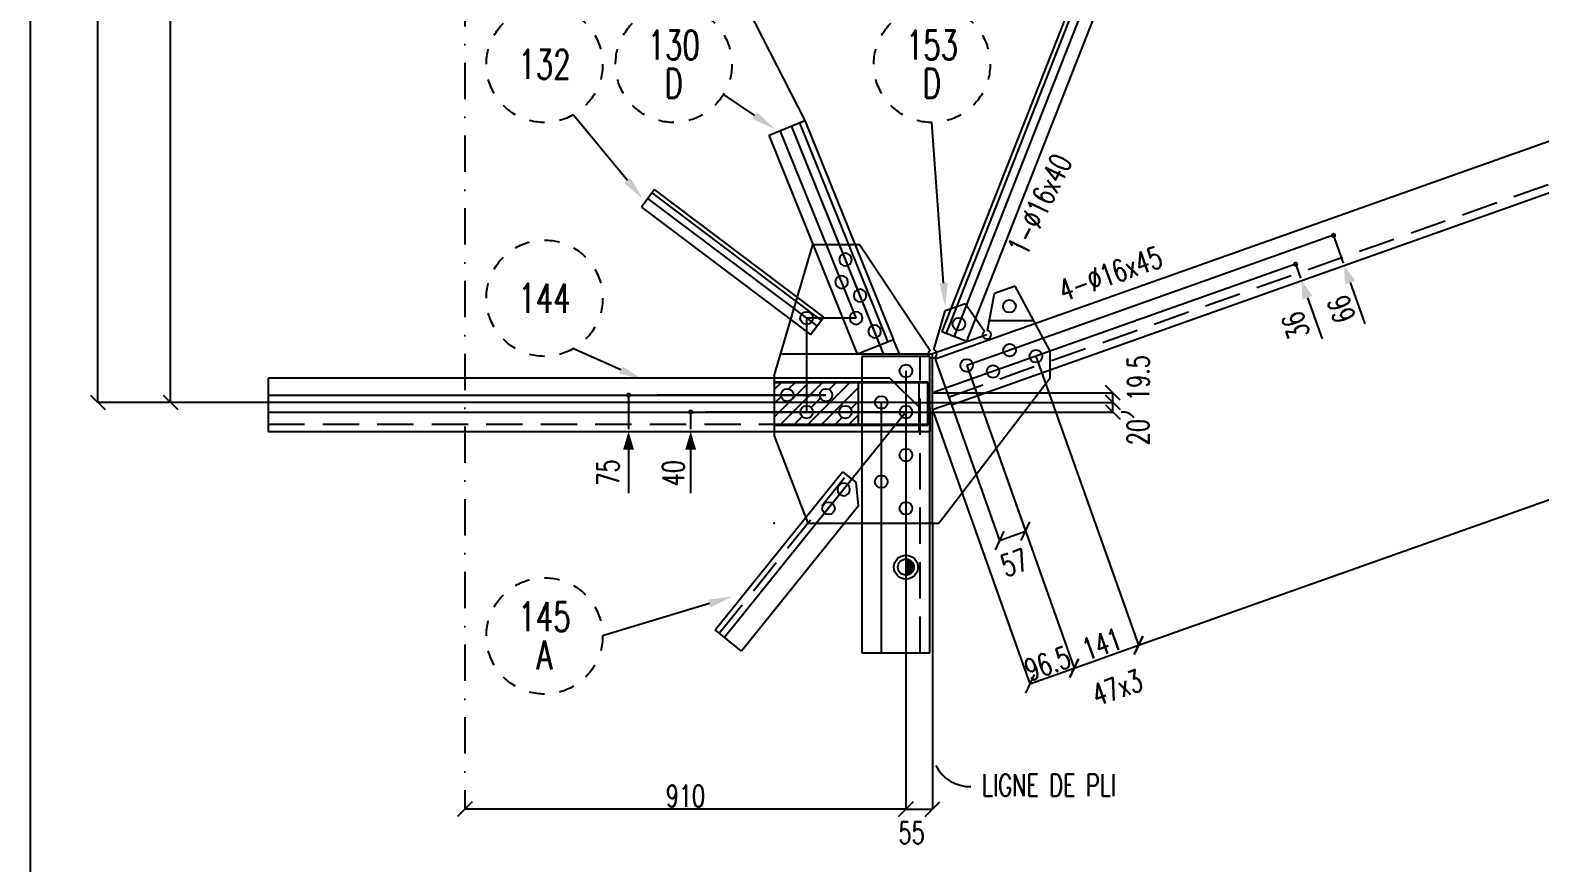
# Model space of a CAD drawing. Header units: feet. Extents: x 261 to 12426, y 75 to 8685.
# Drawn here: x 261 to 3376, y 1606 to 3324 of the extents above; entities that cross this region are included whole.
import ezdxf
from ezdxf.enums import TextEntityAlignment as Align

# ---------------------------------------------------------------- set-up
doc = ezdxf.new("R2010")
doc.units = ezdxf.units.FT
doc.header["$LTSCALE"] = 150
doc.header["$MEASUREMENT"] = 0
doc.linetypes.add('DASHDOT', pattern=[1, 0.5, -0.25, 0, -0.25])
doc.linetypes.add('DASHED', pattern=[0.75, 0.5, -0.25])
doc.layers.get('0').update_dxf_attribs({"linetype": 'CONTINUOUS'})
for name, color, linetype in [('ASSI', 6, 'CONTINUOUS'), ('FORI', 2, 'CONTINUOUS'), ('LINEA_ANG', 2, 'CONTINUOUS'), ('LINEE_PIASTRA', 2, 'CONTINUOUS'), ('LINEE_PIASTRE', 2, 'CONTINUOUS'), ('LS', 7, 'CONTINUOUS'), ('MZ', 6, 'DASHDOT'), ('PIASTRE', 5, 'CONTINUOUS'), ('QT_MAL', 7, 'CONTINUOUS'), ('QT_MPR', 7, 'CONTINUOUS'), ('TRAT-Y', 7, 'DASHED')]:
    doc.layers.add(name, color=color, linetype=linetype)
doc.styles.add('QUOTE', font='ROMANS8.SHX', dxfattribs={"width": 0.7})
doc.styles.add('RQL', font='ROMANS8.SHX', dxfattribs={"width": 0.7})
doc.styles.add('RS', font='ROMANS8.shx', dxfattribs={"width": 0.7})
doc.styles.get("Standard").update_dxf_attribs({"font": 'ROMANS8.SHX', "width": 0.7})
doc.dimstyles.new('FRECCE1', dxfattribs={"dimtxt": 45, "dimasz": 5, "dimexe": 0, "dimexo": 0, "dimgap": 1, "dimtad": 1, "dimzin": 0, "dimdsep": 46, "dimtxsty": 'RS', "dimblk1": 'QUOTP', "dimblk2": 'QUOTF', "dimsah": 1, "dimcen": 0, "dimclrd": 2, "dimclre": 2, "dimclrt": 7, "dimadec": 0, "dimazin": 0, "dimtfac": 1, "dimtix": 1, "dimtmove": 2, "dimatfit": 3, "dimldrblk": 'QUOTP', "dimfxl": 1, "dimtolj": 1, "dimtzin": 0, "dimarcsym": 0})
doc.dimstyles.new('TRATTO', dxfattribs={"dimscale": 0, "dimtxt": 45, "dimasz": 30, "dimexe": 0, "dimexo": 0.06, "dimgap": 5, "dimtad": 1, "dimzin": 0, "dimdsep": 46, "dimtxsty": 'RS', "dimblk1": 'OBLIQUE', "dimblk2": 'OBLIQUE', "dimsah": 1, "dimcen": 0.09, "dimclrd": 2, "dimclre": 2, "dimclrt": 7, "dimadec": 0, "dimazin": 0, "dimtfac": 1, "dimtix": 1, "dimtmove": 2, "dimatfit": 3, "dimfxl": 1, "dimtolj": 1, "dimtzin": 0, "dimarcsym": 0})

# ---------------------------------------------------------------- blocks, each defined once
blk = doc.blocks.new('ASSE98')
blk.add_line((0, 0), (1, 0))
at = {"color": 7, "style": 'QUOTE', "width": 0.5, "flags": 1}
for tag, p in [('TI', (1.38308, 6.82731)), ('DI_S', (1.38308, 6.42178)), ('D_S', (1.38308, 6.02092)), ('E_S', (1.38308, 5.68065)), ('NFORI', (1.36454, 5.29792)), ('ALAR', (1.36349, 4.93246)), ('FAM', (1.3775, 4.54645)), ('ALA', (1.38308, 4.19257)), ('DISP2', (1.38308, 3.84971)), ('DISP1', (1.38308, 3.50686)), ('PINZAF', (1.38308, 3.164)), ('PINZAI', (1.38308, 2.82114)), ('TRP', (1.38308, 2.47829)), ('NP', (1.38308, 2.13543)), ('SV', (1.38308, 1.79257)), ('PESO', (1.38308, 1.44971)), ('QUA', (1.38308, 1.10686)), ('LUN', (1.38308, 0.764)), ('PROF', (1.38308, 0.42114)), ('POS', (1.38308, 0.07829))]:
    blk.add_attdef(tag, p, '', height=0.2, dxfattribs=at)
at = {"color": 7, "flags": 1}
for tag, p in [('LAV1', (3.07431, 6.82847)), ('LAV2', (3.07431, 6.49513)), ('LAV3', (3.07431, 6.1618)), ('LAV4', (3.07431, 5.82847)), ('LAV5', (3.07431, 5.49513)), ('LAV6', (3.07431, 5.1618)), ('LAV7', (3.07431, 4.82847)), ('LAV8', (3.07431, 4.49513)), ('LAV9', (3.07431, 4.1618)), ('LAV10', (3.07431, 3.82847))]:
    blk.add_attdef(tag, p, '', height=0.2, dxfattribs=at)
blk = doc.blocks.new('16')
blk.add_circle((0, 0), 1)
blk = doc.blocks.new('_OBLIQUE')
at = {"color": 0, "linetype": 'ByBlock'}
blk.add_line((-0.5, -0.5), (0.5, 0.5), dxfattribs=at)
blk = doc.blocks.new('*D21')
at = {"layer": 'LS', "color": 2, "lineweight": -2, "transparency": 16777216}
for p, q in [((1157.9, 4536.1), (550.4, 4536.1)), ((550.4, 2556.1), (550.4, 4536.1)), ((2067.9, 2556.1), (550.4, 2556.1))]:
    blk.add_line(p, q, dxfattribs=at)
at = {"layer": 'LS', "color": 2, "lineweight": -2, "transparency": 16777216, "xscale": 30, "yscale": 30, "zscale": 30}
for p, rotation in [((550.4, 4536.1), 90), ((550.4, 2556.1), 270)]:
    blk.add_blockref('_OBLIQUE', p, dxfattribs=dict(at, rotation=rotation))
at = {"layer": 'LS', "color": 7, "transparency": 16777216, "insert": (522.9, 3546.1), "char_height": 45, "attachment_point": 5, "rotation": 90, "style": 'RS'}
blk.add_mtext('\\A1;1980', dxfattribs=at)
blk = doc.blocks.new('*D22')
at = {"layer": 'LS', "color": 2, "lineweight": -2, "transparency": 16777216}
for p, q in [((2067.9, 2440.1), (2067.9, 1716.4)), ((1157.9, 1716.5), (1157.9, 1716.4)), ((2067.9, 1716.4), (1157.9, 1716.4))]:
    blk.add_line(p, q, dxfattribs=at)
at = {"layer": 'LS', "color": 2, "lineweight": -2, "transparency": 16777216, "xscale": 30, "yscale": 30, "zscale": 30, "rotation": 180}
blk.add_blockref('_OBLIQUE', (1157.9, 1716.4), dxfattribs=at)
at = {"layer": 'LS', "color": 2, "lineweight": -2, "transparency": 16777216, "xscale": 30, "yscale": 30, "zscale": 30}
blk.add_blockref('_OBLIQUE', (2067.9, 1716.4), dxfattribs=at)
at = {"layer": 'LS', "color": 7, "transparency": 16777216, "insert": (1612.9, 1743.9), "char_height": 45, "attachment_point": 5, "style": 'RS'}
blk.add_mtext('\\A1;910', dxfattribs=at)
blk = doc.blocks.new('*D23')
at = {"layer": 'LS', "color": 2, "lineweight": -2, "transparency": 16777216}
for p, q in [((550.4, 6136.1), (400.4, 6136.1)), ((400.4, 2556.1), (400.4, 6136.1)), ((2067.9, 2556.1), (400.4, 2556.1))]:
    blk.add_line(p, q, dxfattribs=at)
at = {"layer": 'LS', "color": 2, "lineweight": -2, "transparency": 16777216, "xscale": 30, "yscale": 30, "zscale": 30}
for p, rotation in [((400.4, 6136.1), 90), ((400.4, 2556.1), 270)]:
    blk.add_blockref('_OBLIQUE', p, dxfattribs=dict(at, rotation=rotation))
at = {"layer": 'LS', "color": 7, "transparency": 16777216, "insert": (372.9, 4346.1), "char_height": 45, "attachment_point": 5, "rotation": 90, "style": 'RS'}
blk.add_mtext('\\A1;3580', dxfattribs=at)
blk = doc.blocks.new('*D24')
at = {"layer": 'LS', "color": 2, "lineweight": -2, "transparency": 16777216}
for p, q in [((2122.9, 2307), (2122.9, 1716.4)), ((2067.9, 1716.5), (2067.9, 1716.4)), ((2067.9, 1716.4), (2122.9, 1716.4))]:
    blk.add_line(p, q, dxfattribs=at)
at = {"layer": 'LS', "color": 2, "lineweight": -2, "transparency": 16777216, "xscale": 30, "yscale": 30, "zscale": 30, "rotation": 180}
blk.add_blockref('_OBLIQUE', (2067.9, 1716.4), dxfattribs=at)
at = {"layer": 'LS', "color": 2, "lineweight": -2, "transparency": 16777216, "xscale": 30, "yscale": 30, "zscale": 30}
blk.add_blockref('_OBLIQUE', (2122.9, 1716.4), dxfattribs=at)
at = {"layer": 'LS', "color": 7, "transparency": 16777216, "insert": (2079.5, 1667.8), "char_height": 45, "attachment_point": 5, "style": 'RS'}
blk.add_mtext('\\A1;55', dxfattribs=at)
blk = doc.blocks.new('QUOTP')
at = {"layer": 'ASSI', "color": 2, "const_width": 1.07}
blk.add_lwpolyline([(-0.53, 0, 1), (0.53, 0, 1)], format="xyb", close=True, dxfattribs=at)
blk = doc.blocks.new('QUOTF')
at = {"layer": 'LS', "color": 2}
blk.add_line((7.5, 0), (25.5, 0), dxfattribs=at)
blk.add_solid([(7.5, 2.25), (0, 0), (7.5, -2.25)], dxfattribs=at)
blk = doc.blocks.new('*D25')
at = {"layer": 'QT_MAL', "color": 2, "lineweight": -2, "transparency": 16777216}
for p, q in [((2872, 2841.3), (2872, 2841.3)), ((2873.7, 2836.6), (2882.4, 2812.1))]:
    blk.add_line(p, q, dxfattribs=at)
at = {"layer": 'QT_MAL', "color": 2, "lineweight": -2, "transparency": 16777216, "xscale": 5, "yscale": 5, "zscale": 5}
for name, p, rotation in [('QUOTP', (2872, 2841.3), 109.5351008796119), ('QUOTF', (2884, 2807.4), 289.5351008796119)]:
    blk.add_blockref(name, p, dxfattribs=dict(at, rotation=rotation))
at = {"layer": 'QT_MAL', "color": 7, "transparency": 16777216, "insert": (2872, 2714.7), "char_height": 45, "attachment_point": 5, "rotation": 109.5351, "style": 'RS'}
blk.add_mtext('\\A1;36', dxfattribs=at)
blk = doc.blocks.new('*D26')
at = {"layer": 'QT_MAL', "color": 2, "lineweight": -2, "transparency": 16777216}
for p, q in [((2950, 2900.8), (2950, 2900.8)), ((2951.6, 2896.1), (2970.4, 2843.4))]:
    blk.add_line(p, q, dxfattribs=at)
at = {"layer": 'QT_MAL', "color": 2, "lineweight": -2, "transparency": 16777216, "xscale": 5, "yscale": 5, "zscale": 5}
for name, p, rotation in [('QUOTP', (2950, 2900.8), 109.5351008796119), ('QUOTF', (2972, 2838.6), 289.5351008796119)]:
    blk.add_blockref(name, p, dxfattribs=dict(at, rotation=rotation))
at = {"layer": 'QT_MAL', "color": 7, "transparency": 16777216, "insert": (2966.3, 2748.2), "char_height": 45, "attachment_point": 5, "rotation": 109.5351, "style": 'RS'}
blk.add_mtext('\\A1;66', dxfattribs=at)
blk = doc.blocks.new('*D30')
at = {"layer": 'LS', "color": 2, "lineweight": -2, "transparency": 16777216}
for p, q in [((2068, 2556.1), (2494.7, 2556.1)), ((2123, 2575.6), (2494.7, 2575.6)), ((2494.7, 2556.1), (2494.7, 2575.6))]:
    blk.add_line(p, q, dxfattribs=at)
at = {"layer": 'LS', "color": 2, "lineweight": -2, "transparency": 16777216, "xscale": 30, "yscale": 30, "zscale": 30}
for p, rotation in [((2494.7, 2575.6), 90), ((2494.7, 2556.1), 270)]:
    blk.add_blockref('_OBLIQUE', p, dxfattribs=dict(at, rotation=rotation))
at = {"layer": 'LS', "color": 7, "transparency": 16777216, "insert": (2547.6, 2606.2), "char_height": 45, "attachment_point": 5, "rotation": 90, "style": 'RS'}
blk.add_mtext('\\A1;19.5', dxfattribs=at)
blk = doc.blocks.new('*D31')
at = {"layer": 'LS', "color": 2, "lineweight": -2, "transparency": 16777216}
for p, q in [((2068, 2556.1), (2494.7, 2556.1)), ((2494.7, 2536.1), (2494.7, 2556.1)), ((2068, 2536.1), (2494.7, 2536.1))]:
    blk.add_line(p, q, dxfattribs=at)
at = {"layer": 'LS', "color": 2, "lineweight": -2, "transparency": 16777216, "xscale": 30, "yscale": 30, "zscale": 30}
for p, rotation in [((2494.7, 2556.1), 90), ((2494.7, 2536.1), 270)]:
    blk.add_blockref('_OBLIQUE', p, dxfattribs=dict(at, rotation=rotation))
at = {"layer": 'LS', "color": 7, "transparency": 16777216, "insert": (2546.9, 2494.7), "char_height": 45, "attachment_point": 5, "rotation": 90, "style": 'RS'}
blk.add_mtext('\\A1;20', dxfattribs=at)
blk = doc.blocks.new('MRKR_98')
blk.add_point((0, 0))
at = {"color": 7, "style": 'QUOTE', "width": 0.5, "flags": 1}
for tag, p in [('TI', (3.73, 6.83)), ('DI_S', (3.73, 6.42)), ('AUX2', (3.71, 4.93)), ('NFORI', (3.72, 5.3)), ('D_S', (3.73, 6.02)), ('E_S', (3.73, 5.68)), ('FAM', (3.73, 4.55)), ('AUX1', (3.73, 4.19)), ('COMMESSA', (3.73, 3.85)), ('MD', (3.73, 3.51)), ('MP', (3.73, 3.16)), ('LARGHEZZA', (3.73, 2.82)), ('SPESSORE', (3.73, 2.48)), ('NP', (3.73, 2.14)), ('SV', (3.73, 1.79)), ('PESO', (3.73, 1.45)), ('QUA', (3.73, 1.11)), ('LUN', (3.73, 0.76)), ('PROF', (3.73, 0.42)), ('POS', (3.73, 0.08))]:
    blk.add_attdef(tag, p, '', height=0.2, dxfattribs=at)
at = {"color": 7, "flags": 1}
for tag, p in [('LAV1', (5.26, 6.88)), ('LAV2', (5.26, 6.55)), ('LAV3', (5.26, 6.21)), ('LAV4', (5.26, 5.88)), ('LAV5', (5.26, 5.55)), ('LAV6', (5.26, 5.21)), ('LAV7', (5.26, 4.88)), ('LAV8', (5.26, 4.55)), ('LAV9', (5.26, 4.21)), ('LAV10', (5.26, 3.88))]:
    blk.add_attdef(tag, p, '', height=0.2, dxfattribs=at)
blk = doc.blocks.new('P20')
at = {"color": 0}
for p, q in [((0, 0.98), (0.02, 1)), ((0, 0.94), (0.06, 1)), ((1, -0.01), (0, 0.99)), ((0, 0.89), (0.1, 0.99)), ((0, 0.85), (0.14, 0.99)), ((0, 0.8), (0.18, 0.98)), ((0, 0.76), (0.22, 0.98)), ((0, 0.71), (0.25, 0.97)), ((0, 0.67), (0.29, 0.96)), ((1, -0.05), (0, 0.95)), ((0, 0.62), (0.32, 0.95)), ((0, 0.58), (0.36, 0.93)), ((0, 0.53), (0.39, 0.92)), ((0, 0.49), (0.42, 0.91)), ((1, -0.09), (0, 0.9)), ((0, 0.44), (0.45, 0.89)), ((0, 0.4), (0.48, 0.88)), ((0.99, -0.13), (0, 0.86)), ((0, 0.35), (0.51, 0.86)), ((0, 0.31), (0.54, 0.84)), ((0, 0.26), (0.56, 0.83)), ((0.99, -0.17), (0, 0.81)), ((0, 0.22), (0.59, 0.81)), ((0, 0.17), (0.61, 0.79)), ((0.98, -0.21), (0, 0.77)), ((0, 0.13), (0.64, 0.77)), ((0, 0.08), (0.66, 0.75)), ((0, 0.04), (0.69, 0.73)), ((0.97, -0.25), (0, 0.72)), ((0, -0.01), (0.71, 0.7)), ((0.96, -0.28), (0, 0.68)), ((0, -0.05), (0.73, 0.68)), ((0, -0.1), (0.75, 0.66)), ((0.95, -0.32), (0, 0.63)), ((0, -0.14), (0.77, 0.63)), ((0, -0.19), (0.79, 0.61)), ((0.94, -0.35), (0, 0.59)), ((0, -0.23), (0.81, 0.58)), ((0, -0.28), (0.83, 0.56)), ((0.92, -0.38), (0, 0.54)), ((0, -0.32), (0.85, 0.53)), ((0.91, -0.41), (0, 0.5)), ((0, -0.36), (0.87, 0.5)), ((0, -0.41), (0.88, 0.47)), ((0.9, -0.44), (0, 0.45)), ((0, -0.45), (0.9, 0.44)), ((0.88, -0.47), (0, 0.41)), ((0, -0.5), (0.91, 0.41)), ((0, -0.54), (0.92, 0.38)), ((0.87, -0.5), (0, 0.36)), ((0, -0.59), (0.94, 0.35)), ((0.85, -0.53), (0, 0.32)), ((0, -0.63), (0.95, 0.31)), ((0, -0.68), (0.96, 0.28)), ((0.83, -0.56), (0, 0.27)), ((0, -0.72), (0.97, 0.25)), ((0.81, -0.58), (0, 0.23)), ((0, -0.77), (0.98, 0.21)), ((0.79, -0.61), (0, 0.18)), ((0, -0.81), (0.99, 0.17)), ((0.77, -0.63), (0, 0.14)), ((0, -0.86), (0.99, 0.13)), ((0.75, -0.66), (0, 0.09)), ((0, -0.9), (1, 0.09)), ((0.73, -0.68), (0, 0.05)), ((0, -0.95), (1, 0.05)), ((0.71, -0.7), (0, 0.01)), ((0, -0.99), (1, 0.01)), ((1, 0.04), (0.04, 1)), ((1, 0.09), (0.09, 1)), ((0.99, 0.14), (0.14, 0.99)), ((0.98, 0.19), (0.19, 0.98)), ((0.97, 0.25), (0.25, 0.97)), ((0.95, 0.31), (0.31, 0.95)), ((0.92, 0.38), (0.38, 0.92)), ((0.88, 0.47), (0.47, 0.88)), ((0.81, 0.59), (0.59, 0.81)), ((0.69, -0.73), (0, -0.04)), ((0.66, -0.75), (0, -0.08)), ((0.64, -0.77), (0, -0.13)), ((0.61, -0.79), (0, -0.17)), ((0.59, -0.81), (0, -0.22)), ((0.56, -0.83), (0, -0.26)), ((0.54, -0.84), (0, -0.31)), ((0.51, -0.86), (0, -0.35)), ((0.48, -0.88), (0, -0.4)), ((0.45, -0.89), (0, -0.44)), ((0.42, -0.91), (0, -0.49)), ((0.39, -0.92), (0, -0.53)), ((0.36, -0.93), (0, -0.58)), ((0.32, -0.95), (0, -0.62)), ((0.29, -0.96), (0, -0.67)), ((0.25, -0.97), (0, -0.71)), ((0.22, -0.98), (0, -0.76)), ((0.18, -0.98), (0, -0.8)), ((0.14, -0.99), (0, -0.85)), ((0.1, -0.99), (0, -0.89)), ((0.04, -1), (1, -0.04)), ((0.09, -1), (1, -0.09)), ((0.14, -0.99), (0.99, -0.14)), ((0.19, -0.98), (0.98, -0.19)), ((0.25, -0.97), (0.97, -0.25)), ((0.31, -0.95), (0.95, -0.31)), ((0.38, -0.92), (0.92, -0.38)), ((0.47, -0.88), (0.88, -0.47)), ((0.59, -0.81), (0.81, -0.59))]:
    blk.add_line(p, q, dxfattribs=at)
for radius in [1.5, 1]:
    blk.add_circle((0, 0), radius)
blk = doc.blocks.new('*D38')
at = {"layer": 'QT_MAL', "color": 2, "lineweight": -2, "transparency": 16777216}
blk.add_line((1623.7, 2531.1), (1623.7, 2501.1), dxfattribs=at)
at = {"layer": 'QT_MAL', "color": 2, "lineweight": -2, "transparency": 16777216, "xscale": 5, "yscale": 5, "zscale": 5}
for name, p, rotation in [('QUOTP', (1623.7, 2536.1), 90), ('QUOTF', (1623.7, 2496.1), 270)]:
    blk.add_blockref(name, p, dxfattribs=dict(at, rotation=rotation))
at = {"layer": 'QT_MAL', "color": 7, "transparency": 16777216, "insert": (1588, 2409.8), "char_height": 45, "attachment_point": 5, "rotation": 90, "style": 'RS'}
blk.add_mtext('\\A1;40', dxfattribs=at)
blk = doc.blocks.new('*D39')
at = {"layer": 'QT_MAL', "color": 2, "lineweight": -2, "transparency": 16777216}
blk.add_line((1495.6, 2566.1), (1495.6, 2501.1), dxfattribs=at)
at = {"layer": 'QT_MAL', "color": 2, "lineweight": -2, "transparency": 16777216, "xscale": 5, "yscale": 5, "zscale": 5}
for name, p, rotation in [('QUOTP', (1495.6, 2571.1), 90), ('QUOTF', (1495.6, 2496.1), 270)]:
    blk.add_blockref(name, p, dxfattribs=dict(at, rotation=rotation))
at = {"layer": 'QT_MAL', "color": 7, "transparency": 16777216, "insert": (1453.4, 2411.2), "char_height": 45, "attachment_point": 5, "rotation": 90, "style": 'RS'}
blk.add_mtext('\\A1;75', dxfattribs=at)
blk = doc.blocks.new('www')
at = {"linetype": 'Continuous'}
for start, end in [(120, 135), (90, 105), (60, 75), (30, 45), (150, 165), (180, 195), (0, 15), (330, 345), (210, 225), (300, 315), (240, 255), (270, 285)]:
    blk.add_arc((0, 0), 8, start, end, dxfattribs=at)
at = {"color": 3, "style": 'RQL', "width": 0.7}
for tag, p in [('POS3', (0, 0.65)), ('POS2', (0, -4.63))]:
    blk.add_attdef(tag, text='', height=4, dxfattribs=at).set_placement(p, align=Align.CENTER)
at = {"style": 'RQL', "width": 0.7, "flags": 1}
blk.add_attdef('TIPO', text='', height=3, dxfattribs=at).set_placement((0, 0), align=Align.MIDDLE_CENTER)
blk = doc.blocks.new('zzz')
at = {"linetype": 'Continuous'}
for start, end in [(120, 135), (90, 105), (60, 75), (30, 45), (150, 165), (180, 195), (0, 15), (330, 345), (210, 225), (300, 315), (240, 255), (270, 285)]:
    blk.add_arc((0, 0), 8, start, end, dxfattribs=at)
at = {"color": 3, "style": 'RQL', "width": 0.7}
blk.add_attdef('POS1', text='', height=4, dxfattribs=at).set_placement((0, 0), align=Align.MIDDLE)
at = {"style": 'RQL', "width": 0.7, "flags": 1}
blk.add_attdef('TIPO', (0, -8), '', height=3, dxfattribs=at)
blk = doc.blocks.new('*D97')
at = {"layer": 'QT_MPR', "color": 2, "lineweight": -2, "transparency": 16777216}
for p, q in [((2193.3, 2632.3), (2415, 2007.5)), ((2123, 2540.5), (2323.6, 1975.1)), ((2323.6, 1975.1), (2415, 2007.5))]:
    blk.add_line(p, q, dxfattribs=at)
at = {"layer": 'QT_MPR', "color": 2, "lineweight": -2, "transparency": 16777216, "xscale": 30, "yscale": 30, "zscale": 30}
for p, rotation in [((2415, 2007.5), 19.53510087923261), ((2323.6, 1975.1), 199.5351008792326)]:
    blk.add_blockref('_OBLIQUE', p, dxfattribs=dict(at, rotation=rotation))
at = {"layer": 'QT_MPR', "color": 7, "transparency": 16777216, "insert": (2360.1, 2017.2), "char_height": 45, "attachment_point": 5, "rotation": 19.5351, "style": 'RS'}
blk.add_mtext('\\A1;96.5', dxfattribs=at)
blk = doc.blocks.new('*D98')
at = {"layer": 'QT_MPR', "color": 2, "lineweight": -2, "transparency": 16777216}
for p, q in [((2336.2, 2651.2), (2547.9, 2054.7)), ((2193.3, 2632.3), (2415, 2007.5)), ((2415, 2007.5), (2547.9, 2054.7))]:
    blk.add_line(p, q, dxfattribs=at)
at = {"layer": 'QT_MPR', "color": 2, "lineweight": -2, "transparency": 16777216, "xscale": 30, "yscale": 30, "zscale": 30}
for p, rotation in [((2547.9, 2054.7), 19.53510087923261), ((2415, 2007.5), 199.5351008792326)]:
    blk.add_blockref('_OBLIQUE', p, dxfattribs=dict(at, rotation=rotation))
at = {"layer": 'QT_MPR', "color": 7, "transparency": 16777216, "insert": (2504, 1967.5), "char_height": 45, "attachment_point": 5, "rotation": 19.5351, "style": 'RS'}
blk.add_mtext('\\A1;47x3', dxfattribs=at)
blk = doc.blocks.new('*D99')
at = {"layer": 'QT_MPR', "color": 2, "lineweight": -2, "transparency": 16777216}
for p, q in [((2336.2, 2651.2), (2547.9, 2054.7)), ((2193.3, 2632.3), (2415, 2007.5)), ((2415, 2007.5), (2547.9, 2054.7))]:
    blk.add_line(p, q, dxfattribs=at)
at = {"layer": 'QT_MPR', "color": 2, "lineweight": -2, "transparency": 16777216, "xscale": 30, "yscale": 30, "zscale": 30}
for p, rotation in [((2547.9, 2054.7), 19.53510087923261), ((2415, 2007.5), 199.5351008792326)]:
    blk.add_blockref('_OBLIQUE', p, dxfattribs=dict(at, rotation=rotation))
at = {"layer": 'QT_MPR', "color": 7, "transparency": 16777216, "insert": (2472.2, 2057), "char_height": 45, "attachment_point": 5, "rotation": 19.5351, "style": 'RS'}
blk.add_mtext('\\A1;141', dxfattribs=at)
blk = doc.blocks.new('*D100')
at = {"layer": 'QT_MPR', "color": 2, "lineweight": -2, "transparency": 16777216}
for p, q in [((4513.6, 3452.4), (4734.3, 2830.5)), ((2547.9, 2054.7), (4734.3, 2830.5)), ((2336.2, 2651.2), (2547.9, 2054.7))]:
    blk.add_line(p, q, dxfattribs=at)
at = {"layer": 'QT_MPR', "color": 2, "lineweight": -2, "transparency": 16777216, "xscale": 30, "yscale": 30, "zscale": 30}
for p, rotation in [((4734.3, 2830.5), 19.53510087923261), ((2547.9, 2054.7), 199.5351008792326)]:
    blk.add_blockref('_OBLIQUE', p, dxfattribs=dict(at, rotation=rotation))
at = {"layer": 'QT_MPR', "color": 7, "transparency": 16777216, "insert": (3631.9, 2468.5), "char_height": 45, "attachment_point": 5, "rotation": 19.5351, "style": 'RS'}
blk.add_mtext('\\A1;2332.5', dxfattribs=at)
blk = doc.blocks.new('*D105')
at = {"layer": 'QT_MPR', "color": 2, "lineweight": -2, "transparency": 16777216}
for p, q in [((2193.3, 2632.3), (2314.7, 2290.3)), ((2161.7, 2551.1), (2261, 2271.2)), ((2261, 2271.2), (2314.7, 2290.3))]:
    blk.add_line(p, q, dxfattribs=at)
at = {"layer": 'QT_MPR', "color": 2, "lineweight": -2, "transparency": 16777216, "xscale": 30, "yscale": 30, "zscale": 30}
for p, rotation in [((2314.7, 2290.3), 19.53510087923261), ((2261, 2271.2), 199.5351008792326)]:
    blk.add_blockref('_OBLIQUE', p, dxfattribs=dict(at, rotation=rotation))
at = {"layer": 'QT_MPR', "color": 7, "transparency": 16777216, "insert": (2291.9, 2225.3), "char_height": 45, "attachment_point": 5, "rotation": 19.5351, "style": 'RS'}
blk.add_mtext('\\A1;57', dxfattribs=at)
blk = doc.blocks.new('bull')
at = {"style": 'RS', "width": 0.7, "flags": 1}
for tag, p in [('NN', (-12.25, 0)), ('DIAMETRO', (0, -4.86)), ('SERRAGGIO', (0, -9.71)), ('LUNGHEZZA', (0, -14.57)), ('NB', (0, -19.43)), ('TIPO', (0, -24.12)), ('EL', (-0.14, -29))]:
    blk.add_attdef(tag, p, '', height=3, dxfattribs=at)
at = {"style": 'RS', "width": 0.7}
blk.add_attdef('BULLONE', (0, 0), '', height=3, dxfattribs=at)

msp = doc.modelspace()

# ---------------------------------------------------------------- hatches: boundary and pattern name
at = {"layer": 'LS'}
h = msp.add_hatch(dxfattribs=at)
h.set_pattern_fill('_U', color=6, scale=20, angle=45, style=0, pattern_type=0)
h.set_pattern_definition([(45, (-68843.263, -17371.406), (-14.1421356, 14.1421356), [])])
edge = h.paths.add_edge_path(flags=16)
edge.add_arc((1822.937, 2571.08), 13, 0, 360)
edge = h.paths.add_edge_path(flags=16)
edge.add_arc((1862.937, 2536.08), 13, 0, 360)
edge = h.paths.add_edge_path(flags=16)
edge.add_arc((1902.937, 2571.08), 13, 0, 360)
edge = h.paths.add_edge_path(flags=16)
edge.add_arc((1942.937, 2536.08), 13, 0, 360)
h.paths.add_polyline_path([(1795.937, 2509.08), (1969.937, 2509.08), (1969.937, 2598.08), (1795.937, 2598.08)])

# ---------------------------------------------------------------- linework, layer by layer
at = {"layer": 'LINEA_ANG'}
for p, q in [((2947.947, 4752.826), (2142.281, 2702.433)), ((2956.324, 4749.535), (2150.658, 2699.142)), ((2193.471, 2682.319), (2999.137, 4732.712)), ((6537.861, 4209.94), (2128.2, 2645.356)), ((2161.638, 2551.113), (6571.3, 4115.697)), ((1785.401, 3107.749), (1859.568, 3137.734)), ((1847.98, 3133.049), (2030.89, 2680.625)), ((1859.568, 3137.734), (2042.479, 2685.31)), ((1968.311, 2655.325), (1785.401, 3107.749)), ((1549.209, 2995.108), (1522.145, 2959.156)), ((1898.341, 2732.286), (1549.209, 2995.108)), ((1893.229, 2725.495), (1544.097, 2988.317)), ((1522.145, 2959.156), (1871.277, 2696.334)), ((1871.277, 2696.334), (1898.341, 2732.286)), ((2042.479, 2685.31), (1968.311, 2655.325)), ((2142.281, 2702.433), (2193.471, 2682.319)), ((2116.937, 2651.08), (1976.937, 2651.08)), ((1976.937, 2651.08), (1976.937, 2039.08)), ((2116.937, 2039.08), (2116.937, 2651.08)), ((2128.2, 2645.356), (2161.638, 2551.113)), ((2034.937, 2606.08), (751.937, 2606.08)), ((1795.937, 2596.08), (1795.937, 2496.08)), ((2116.937, 2596.08), (1795.937, 2596.08)), ((1795.937, 2596.08), (1795.937, 2496.08)), ((2116.937, 2596.08), (1795.937, 2596.08)), ((2034.937, 2606.08), (2094.937, 2546.08)), ((2094.937, 2496.08), (2094.937, 2596.08)), ((2116.363, 2596.079), (2116.937, 2496.08)), ((2116.937, 2496.08), (2116.937, 2596.08)), ((2116.937, 2496.08), (2116.937, 2596.08)), ((2094.937, 2496.08), (2094.937, 2546.08)), ((751.937, 2496.08), (2094.937, 2496.08)), ((1795.937, 2511.08), (2116.937, 2511.08)), ((1795.937, 2511.08), (2116.937, 2511.08)), ((1795.937, 2496.08), (2116.937, 2496.08)), ((1795.937, 2496.08), (2116.937, 2496.08)), ((1674.256, 2086.582), (1936.887, 2413.057)), ((1936.887, 2413.057), (1964.937, 2390.492)), ((1970.118, 2342.689), (1964.937, 2390.492)), ((1970.118, 2342.689), (1728.798, 2042.706)), ((1728.798, 2042.706), (1674.256, 2086.582)), ((1976.937, 2039.08), (2116.937, 2039.08))]:
    msp.add_line(p, q, dxfattribs=at)
at = {"layer": 'LINEE_PIASTRA'}
for p, q in [((1795.801, 2611.081), (1875.801, 2881.081)), ((2135.801, 2307.081), (2365.801, 2607.081)), ((1795.801, 2487.081), (1865.801, 2307.081))]:
    msp.add_line(p, q, dxfattribs=at)
at = {"layer": 'LINEE_PIASTRE'}
for p, q in [((1972.941, 2881.081), (1875.801, 2881.081)), ((2293.056, 2795.765), (2250.595, 2780.755)), ((2365.801, 2662.081), (2293.056, 2795.765)), ((2190.931, 2759.664), (2148.701, 2744.736)), ((2365.801, 2607.081), (2365.801, 2662.081)), ((1795.801, 2611.081), (1795.801, 2487.081)), ((2112.937, 2598.08), (1795.937, 2598.08)), ((1795.937, 2598.08), (1795.937, 2509.08)), ((1969.937, 2598.08), (1795.937, 2598.08)), ((1795.937, 2598.08), (1795.937, 2509.08)), ((1969.937, 2509.08), (1969.937, 2598.08)), ((2112.937, 2509.08), (2112.937, 2598.08)), ((1795.937, 2509.08), (2112.937, 2509.08)), ((1795.937, 2509.08), (1969.937, 2509.08)), ((1865.801, 2307.081), (2135.801, 2307.081))]:
    msp.add_line(p, q, dxfattribs=at)
for centre, start, end in [((2234.943, 2695.674), 124.520086, 79.576137), ((2122.937, 2656.08), 123.689389, 73.79613)]:
    msp.add_arc(centre, 8.75, start, end, dxfattribs=at)
at = {"layer": 'LS', "color": 6}
for p, q in [((1392.201, 4050.453), (1859.568, 3137.734)), ((1964.96, 2730.313), (1808.578, 3117.119)), ((2021.937, 2656.08), (1831.756, 3126.49)), ((2949.963, 2900.848), (2193.287, 2632.373)), ((2871.988, 2841.35), (2122.937, 2575.58)), ((1965.026, 2730.149), (1862.937, 2730.149)), ((1862.937, 2730.149), (1862.937, 2536.08)), ((2331.832, 2724.506), (2240.247, 2724.506)), ((2054.296, 2656.08), (2042.479, 2685.31)), ((2234.943, 2695.674), (2122.937, 2656.08)), ((1809.134, 2656.08), (2122.937, 2656.08)), ((2122.937, 2307.081), (2122.937, 2656.08)), ((2122.937, 2307.081), (2122.937, 2656.08)), ((2067.937, 2621.08), (2067.937, 2073.045)), ((751.937, 2606.08), (751.937, 2496.08)), ((751.937, 2571.08), (1902.937, 2571.08)), ((1902.937, 2571.08), (1554.611, 2571.08)), ((2016.937, 2556.08), (2016.937, 2039.08)), ((751.937, 2536.08), (2067.937, 2536.08)), ((2067.937, 2536.08), (1655.32, 2536.08)), ((2067.937, 2536.08), (1693.735, 2070.912)), ((2160.635, 2553.94), (2122.937, 2540.565))]:
    msp.add_line(p, q, dxfattribs=at)
at = {"layer": 'LS', "color": 7}
for p, q in [((1972.941, 2881.081), (2118.084, 2663.361)), ((2236.526, 2704.28), (2250.595, 2780.755)), ((2125.379, 2664.483), (2148.701, 2744.736)), ((2190.931, 2759.664), (2229.984, 2702.884))]:
    msp.add_line(p, q, dxfattribs=at)
at = {"layer": 'LS', "color": 8}
msp.add_lwpolyline([(260.882, 8685), (260.882, 75), (9800.882, 75), (9800.882, 1275), (12425.882, 1275), (12425.882, 8685), (260.882, 8685)], close=True, dxfattribs=at)
at = {"layer": 'LS', "color": 6}
for points in [[(1756.364, 3147.838), (1692.515, 3190.81)], [(1493.328, 3014.029), (1381.65, 3149.008)], [(2145.625, 2802.237), (2121.648, 3133.763)], [(1479.428, 2623.347), (1381.65, 2666.322)], [(1662.332, 2141.011), (1442.114, 2074.041)]]:
    msp.add_lwpolyline(points, dxfattribs=at)
at = {"layer": 'LS', "color": 6, "const_width": 2.25}
for points in [[(2020.562, 2656.08, 1), (2023.312, 2656.08, 1)], [(2052.921, 2656.08, 1), (2055.671, 2656.08, 1)], [(2066.562, 2556.08, 1), (2069.312, 2556.08, 1)], [(2121.562, 2575.58, 1), (2124.312, 2575.58, 1)], [(2121.562, 2540.565, 1), (2124.312, 2540.565, 1)], [(2115.562, 2496.08, 1), (2118.312, 2496.08, 1)]]:
    msp.add_lwpolyline(points, format="xyb", close=True, dxfattribs=at)
at = {"layer": 'LS', "color": 6}
for centre, radius, start, end in [((2516.085, 2509.753), 26.31, 32.577263, 98.32625), ((2200.502, 1842.305), 79.271, 206.59454, 271.079772)]:
    msp.add_arc(centre, radius, start, end, dxfattribs=at)
for points in [[(1761.017, 3154.751), (1797.844, 3119.92), (1751.711, 3140.924)], [(1499.749, 3019.342), (1525.202, 2975.506), (1486.908, 3008.717)], [(2153.937, 2802.838), (2149.232, 2752.367), (2137.314, 2801.636)], [(1482.781, 2630.976), (1525.202, 2603.229), (1476.075, 2615.718)], [(1659.907, 2148.983), (1710.169, 2155.558), (1664.756, 2133.038)]]:
    msp.add_solid(points, dxfattribs=at)
at = {"layer": 'MZ'}
msp.add_line((1157.937, 4908.09), (1157.937, 1716.441), dxfattribs=at)
at = {"layer": 'TRAT-Y'}
for p, q in [((2155.953, 2567.134), (6565.615, 4131.718)), ((2096.937, 2039.08), (2096.937, 2651.08)), ((751.937, 2511.08), (2094.937, 2511.08)), ((1682.827, 2079.687), (1945.458, 2406.162))]:
    msp.add_line(p, q, dxfattribs=at)

# ---------------------------------------------------------------- block references
at = {"layer": 'ASSI'}
ref = msp.add_blockref('ASSE98', (2973.077, 4742.952), dxfattribs=dict(at, xscale=2203, rotation=248.5485314280786))
ref.add_attrib('PROF', 'L55x4', (2386.037, 3466.899), dxfattribs={"layer": '0', "color": 2, "height": 52.5, "rotation": 68.548531, "style": 'QUOTE', "width": 0.7})
ref.add_attrib('LUN', '2394', (2508.824, 3779.389), dxfattribs={"layer": '0', "color": 2, "height": 52.5, "rotation": 68.548531, "style": 'QUOTE', "width": 0.7})
ref.add_attrib('PESO', '2340 C/C T.', (2312.552, 3563.429), dxfattribs={"layer": '0', "color": 2, "height": 52.5, "rotation": 68.548531, "style": 'QUOTE', "width": 0.7})
ref.add_attrib('SV', 'Lg.', (2463.805, 3664.816), dxfattribs={"layer": '0', "color": 2, "height": 52.5, "rotation": 68.548531, "style": 'QUOTE', "width": 0.7})
for p, xscale, rotation in [((2161.638, 2551.113), 4679, 19.53510087923261), ((2014.666, 2674.065), 488, 112.0129921732269), ((1884.508, 2713.91), 437, 143.0280351589252), ((2116.937, 2039.443), 612, 90), ((1956.366, 2397.387), 419, 231.185254915583)]:
    msp.add_blockref('ASSE98', p, dxfattribs=dict(at, xscale=xscale, rotation=rotation))
at = {"layer": 'ASSI', "xscale": 1343}
msp.add_blockref('ASSE98', (751.937, 2536.08), dxfattribs=at)
at = {"layer": 'ASSI', "xscale": 321, "zscale": 321}
msp.add_blockref('ASSE98', (1795.937, 2496.08), dxfattribs=at)
msp.add_blockref('ASSE98', (1795.937, 2496.08), dxfattribs=at)
at = {"layer": 'FORI'}
for name, p, xscale, yscale, zscale in [('16', (1943.226, 2850.771), -13, 13, 13), ('16', (1935.041, 2804.317), -13, 13, 13), ('16', (1973.211, 2776.603), -13, 13, 13), ('16', (1965.026, 2730.149), -13, 13, 13), ('16', (2003.196, 2702.435), -13, 13, 13), ('16', (1822.937, 2571.08), 13, 13, 13), ('16', (1902.937, 2571.08), 13, 13, 13), ('16', (1862.937, 2536.08), 13, 13, 13), ('16', (1942.937, 2536.08), 13, 13, 13), ('16', (2067.937, 2536.08), 13, 13, 13), ('16', (1939.442, 2376.349), -13, 13, 13), ('P20', (2067.937, 2216.08), 16.5, 16.5, 16.5)]:
    msp.add_blockref(name, p, dxfattribs=dict(at, xscale=xscale, yscale=yscale, zscale=zscale))
at = {"layer": 'FORI', "xscale": 13, "yscale": 13, "zscale": 13}
for p, rotation in [((1862.937, 2730.149), 1.691650088999992), ((2281.353, 2754.506), 180), ((2177.299, 2717.723), 270), ((2281.877, 2663.806), 19.53510087923796), ((2193.287, 2632.373), 19.53510087925366), ((2336.203, 2651.249), 19.53510087926495), ((2067.937, 2621.08), 180), ((2247.614, 2619.816), 19.53510087923511), ((2016.937, 2556.08), 270), ((2067.937, 2447.39), 254.6917805036437), ((2016.937, 2392.39), 254.6917805036437), ((1908.102, 2337.39), 254.6917805036437), ((2067.937, 2337.39), 254.6917805036437)]:
    msp.add_blockref('16', p, dxfattribs=dict(at, rotation=rotation))
at = {"layer": 'LS', "color": 6}
ref = msp.add_blockref('zzz', (1322.114, 3253.763), dxfattribs=dict(at, xscale=-14.99999996245604, yscale=14.99999996245604, zscale=14.99999996245604))
ref.add_attrib('POS1', '132', dxfattribs={"layer": '0', "color": 3, "height": 60, "style": 'RQL', "width": 0.7}).set_placement((1322.114, 3253.763), align=Align.MIDDLE)
ref = msp.add_blockref('www', (1588.721, 3253.763), dxfattribs=dict(at, xscale=-14.99999999999998, yscale=14.99999999999998, zscale=14.99999999999998))
ref.add_attrib('POS3', '130', dxfattribs={"layer": '0', "color": 3, "height": 60, "style": 'RQL', "width": 0.7}).set_placement((1588.721, 3263.468), align=Align.CENTER)
ref.add_attrib('POS2', 'D', dxfattribs={"layer": '0', "color": 3, "height": 60, "style": 'RQL', "width": 0.7}).set_placement((1588.721, 3184.307), align=Align.CENTER)
ref = msp.add_blockref('www', (2121.648, 3253.763), dxfattribs=dict(at, xscale=-14.99999999999998, yscale=14.99999999999998, zscale=14.99999999999998))
ref.add_attrib('POS3', '153', dxfattribs={"layer": '0', "color": 3, "height": 60, "style": 'RQL', "width": 0.7}).set_placement((2121.648, 3263.468), align=Align.CENTER)
ref.add_attrib('POS2', 'D', dxfattribs={"layer": '0', "color": 3, "height": 60, "style": 'RQL', "width": 0.7}).set_placement((2121.648, 3184.307), align=Align.CENTER)
at = {"layer": 'LS', "color": 7, "xscale": 15, "yscale": 15, "zscale": 15}
for p, rotation, values in [((2316.216, 2855.732), 64.17507973373215, {'BULLONE': '1-%%c16x40                '}), ((2393.798, 2763.601), 19.53510087923445, {'BULLONE': '4-%%c16x45                '})]:
    msp.add_blockref('bull', p, dxfattribs=dict(at, rotation=rotation)).add_auto_attribs(values)
at = {"layer": 'LS', "color": 6}
ref = msp.add_blockref('zzz', (1322.114, 2771.077), dxfattribs=dict(at, xscale=-14.99999996245604, yscale=14.99999996245604, zscale=14.99999996245604))
ref.add_attrib('POS1', '144', dxfattribs={"layer": '0', "color": 3, "height": 60, "style": 'RQL', "width": 0.7}).set_placement((1322.114, 2771.077), align=Align.MIDDLE)
ref = msp.add_blockref('www', (1322.114, 2074.041), dxfattribs=dict(at, xscale=-14.99999999999998, yscale=14.99999999999998, zscale=14.99999999999998))
ref.add_attrib('POS3', '145', dxfattribs={"layer": '0', "color": 3, "height": 60, "style": 'RQL', "width": 0.7}).set_placement((1322.114, 2083.746), align=Align.CENTER)
ref.add_attrib('POS2', 'A', dxfattribs={"layer": '0', "color": 3, "height": 60, "style": 'RQL', "width": 0.7}).set_placement((1322.114, 2004.585), align=Align.CENTER)
at = {"layer": 'PIASTRE'}
for p, xscale, yscale, zscale in [((1795.937, 2598.08), 20, 20, 20), ((1795.937, 2509.08), 15, 15, 15), ((1795.801, 2307.081), 15, 15, 15)]:
    msp.add_blockref('MRKR_98', p, dxfattribs=dict(at, xscale=xscale, yscale=yscale, zscale=zscale))

# ---------------------------------------------------------------- texts
at = {"layer": 'LS', "color": 7, "style": 'RS', "width": 0.7}
msp.add_text('LIGNE DE PLI ', height=45, dxfattribs=at).set_placement((2224.798, 1743.522))

# ---------------------------------------------------------------- dimensions: what is measured, and where the dimension line sits
at = {"layer": 'LS', "color": 6}
for base, p2, text, picture, middle in [((400.441, 6136.08), (550.441, 6136.08), '3580', '*D23', (372.941, 4346.08)), ((550.441, 4536.08), (1157.937, 4536.08), '1980', '*D21', (522.941, 3546.08))]:
    dim = msp.add_linear_dim(base=base, p1=(2067.937, 2556.08), p2=p2, angle=90, text=text, dimstyle='TRATTO', override={"dimscale": 1}, dxfattribs=at)
    dim.commit()
    dim.dimension.update_dxf_attribs({"geometry": picture, "text_midpoint": middle})
for base, p1, p2, text, picture, middle in [((2494.655, 2575.58), (2067.937, 2556.08), (2122.937, 2575.58), '19.5', '*D30', (2547.61, 2606.228)), ((2494.655, 2556.08), (2067.937, 2536.08), (2067.937, 2556.08), '20', '*D31', (2546.855, 2494.654))]:
    dim = msp.add_linear_dim(base=base, p1=p1, p2=p2, angle=90, text=text, dimstyle='TRATTO', override={"dimscale": 1}, dxfattribs=at)
    dim.commit()
    dim.dimension.update_dxf_attribs({"geometry": picture, "text_midpoint": middle, "dimtype": 160})
dim = msp.add_linear_dim(base=(1157.937, 1716.441), p1=(2067.937, 2440.147), p2=(1157.937, 1716.441), text='910', dimstyle='TRATTO', override={"dimscale": 1}, dxfattribs=at)
dim.commit()
dim.dimension.update_dxf_attribs({"geometry": '*D22', "text_midpoint": (1612.937, 1743.941)})
dim = msp.add_linear_dim(base=(2122.937, 1716.441), p1=(2067.937, 1716.441), p2=(2122.937, 2307.081), text='55', dimstyle='TRATTO', override={"dimscale": 1}, dxfattribs=at)
dim.commit()
dim.dimension.update_dxf_attribs({"geometry": '*D24', "text_midpoint": (2079.47, 1667.846), "dimtype": 160})
at = {"layer": 'QT_MAL'}
for base, p1, p2, angle, text, picture, middle in [((2972.033, 2838.647), (2949.963, 2900.848), (2972.033, 2838.647), 109.535101, '66', '*D26', (2966.31, 2748.228)), ((2884.026, 2807.422), (2871.988, 2841.35), (2884.026, 2807.422), 109.535101, '36', '*D25', (2871.976, 2714.728)), ((1495.602, 2496.08), (1495.602, 2571.08), (1495.602, 2496.08), 90, '75', '*D39', (1453.387, 2411.173)), ((1623.691, 2496.08), (1623.691, 2536.08), (1623.691, 2496.08), 90, '40', '*D38', (1588.024, 2409.848))]:
    dim = msp.add_linear_dim(base=base, p1=p1, p2=p2, angle=angle, text=text, dimstyle='FRECCE1', dxfattribs=at)
    dim.commit()
    dim.dimension.update_dxf_attribs({"geometry": picture, "text_midpoint": middle, "dimtype": 160})
at = {"layer": 'QT_MPR'}
for base, p1, p2, text, picture, middle in [((4734.311, 2830.454), (2336.203, 2651.249), (4513.617, 3452.462), '2332.5', '*D100', (3631.894, 2468.487)), ((2547.868, 2054.686), (2193.287, 2632.373), (2336.203, 2651.249), '47x3', '*D98', (2503.997, 1967.497)), ((2547.868, 2054.686), (2193.287, 2632.373), (2336.203, 2651.249), '141', '*D99', (2472.23, 2057.029)), ((2414.984, 2007.538), (2122.937, 2540.565), (2193.287, 2632.373), '96.5', '*D97', (2360.081, 2017.237)), ((2314.669, 2290.269), (2161.638, 2551.113), (2193.287, 2632.373), '57', '*D105', (2291.902, 2225.329))]:
    dim = msp.add_linear_dim(base=base, p1=p1, p2=p2, angle=19.535101, text=text, dimstyle='TRATTO', override={"dimscale": 1}, dxfattribs=at)
    dim.commit()
    dim.dimension.update_dxf_attribs({"geometry": picture, "text_midpoint": middle, "dimtype": 160})

doc.saveas('drawing.dxf')
